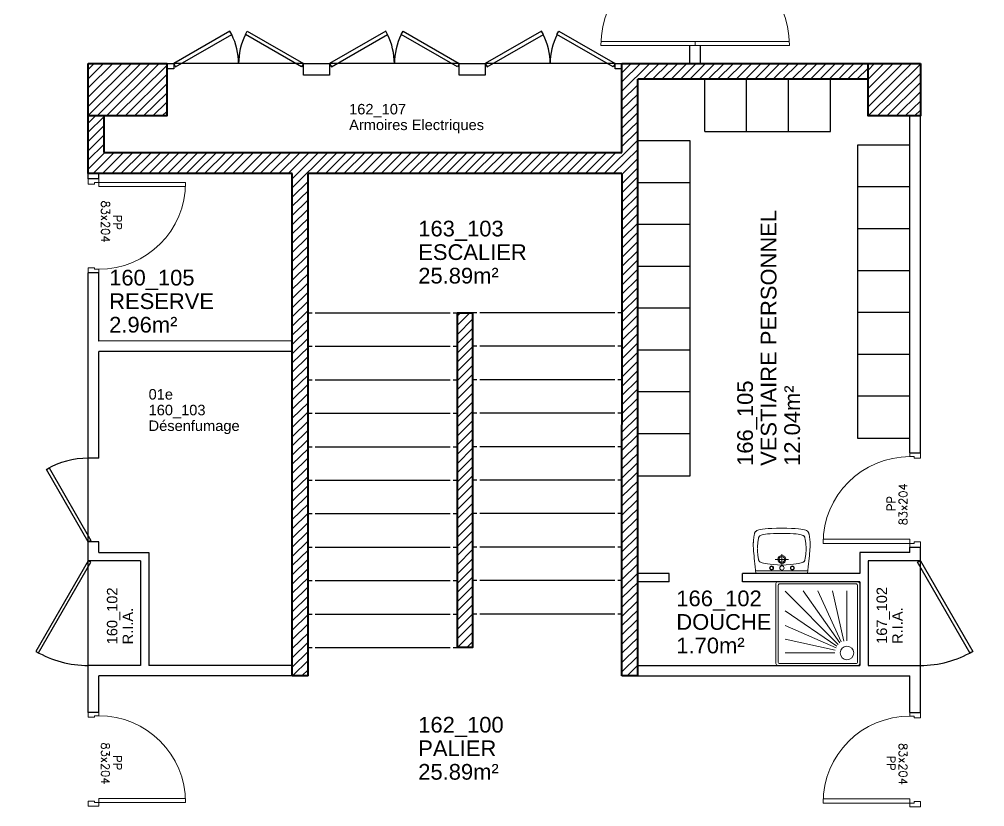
# Model space of a CAD drawing. Header units: millimetres. Extents: x -11 to 211, y -5 to 120.
# Drawn here: x 158.64 to 167.86, y 100.1 to 107.62 of the extents above; entities that cross this region are included whole.
import ezdxf
from ezdxf.enums import TextEntityAlignment as Align

# ---------------------------------------------------------------- set-up
doc = ezdxf.new("R2010")
doc.units = ezdxf.units.MM
doc.header["$LTSCALE"] = 0.1
doc.header["$MEASUREMENT"] = 0
doc.linetypes.add('CACHÉ', pattern=[0.25, 0.125, -0.125])
doc.linetypes.add('CONTINU', pattern=[0])
doc.layers.get('0').update_dxf_attribs({"linetype": 'CONTINUOUS'})
for name, color, linetype in [('A_ACCÈS', 7, 'CONTINUOUS'), ('A_AGENC', 204, 'CONTINUOUS'), ('A_EQMP', 142, 'CONTINUOUS'), ('A_Etiqu_Gaine', 8, 'CONTINUOUS'), ('A_Etiqu_Gaine_ancien', 8, 'CONTINUOUS'), ('A_Etiqu_Gaine_code', 8, 'CONTINUOUS'), ('A_Etiqu_Local', 8, 'CONTINUOUS'), ('A_HACH_STRUC', 7, 'CONTINUOUS'), ('A_MUR_CLOIS', 7, 'CONTINU'), ('A_MURS_CLOI', 7, 'CONTINUOUS')]:
    doc.layers.add(name, color=color, linetype=linetype)
for name, color, linetype, lineweight in [('A_MURS_STRU', 7, 'CONTINU', 40), ('A_PORT', 8, 'CONTINUOUS', 0), ('A_PORTE', 8, 'CONTINU', 0), ('A_SANI', 5, 'CONTINU', 0)]:
    doc.layers.add(name, color=color, linetype=linetype, lineweight=lineweight)
doc.styles.add('Attribut', font='arial.ttf')
doc.styles.add('ROMANS8', font='romans8', dxfattribs={"height": 10})

# ---------------------------------------------------------------- blocks, each defined once
blk = doc.blocks.new('A_Etiqu_Gaine')
at = {"style": 'Attribut', "flags": 1}
for tag, p in [('CODE_HOPITAL', (-0.4323, 0.8651)), ('CODE_SITE', (-0.4323, 0.7151)), ('CODE_BATIMENT', (-0.4323, 0.5651)), ('CODE_SECTEUR', (-0.4323, 0.4151)), ('CODE_ETAGE', (-0.4323, 0.2651)), ('NOM_NORMALISE', (-0.4323, -0.3349)), ('SECTEUR_ACTIVITE', (-0.4323, -0.4849)), ('SOUS_SECTEUR_ACTIVITE', (-0.4323, -0.6349)), ('SURFACE', (-0.4323, -0.7849)), ('CODE_UG', (-0.4323, -0.9349)), ('CODE_POLE', (-0.4323, -1.0849)), ('AMIANTE', (-0.4323, -1.2349))]:
    blk.add_attdef(tag, p, '', height=0.1, dxfattribs=at)
at = {"layer": 'A_Etiqu_Gaine', "style": 'Attribut'}
blk.add_attdef('NOM_USAGE', (-0.4323, -0.1849), '', height=0.1, dxfattribs=at)
at = {"layer": 'A_Etiqu_Gaine_ancien', "style": 'Attribut'}
blk.add_attdef('CODE_PIECE_ANCIEN', (-0.4323, 0.1151), '', height=0.1, dxfattribs=at)
at = {"layer": 'A_Etiqu_Gaine_code', "style": 'Attribut'}
blk.add_attdef('CODE_PIECE', (-0.4323, -0.0349), '', height=0.1, dxfattribs=at)
blk = doc.blocks.new('A_Etiqu_Local')
at = {"style": 'Attribut', "flags": 1}
for tag, p in [('CODE_HOPITAL', (-0.4463, 1.632)), ('CODE_SITE', (-0.4463, 1.407)), ('CODE_BATIMENT', (-0.4463, 1.182)), ('CODE_SECTEUR', (-0.4463, 0.957)), ('CODE_ETAGE', (-0.4463, 0.732)), ('NOM_NORMALISE', (-0.4463, -0.843)), ('SECTEUR_ACTIVITE', (-0.4463, -1.068)), ('SOUS_SECTEUR_ACTIVITE', (-0.4463, -1.293)), ('VOLUME', (-0.4463, -1.518)), ('SERVICE', (-0.4463, -1.743)), ('CODE_UG', (-0.4463, -1.968)), ('CODE_UA', (-0.4463, -2.193)), ('CODE_POLE', (-0.4463, -2.418)), ('OCCUPANT_EXTERNE', (-0.4463, -2.643)), ('DISPONIBILITE', (-0.4463, -2.868)), ('ACCES_HANDICAPES', (-0.4463, -3.093)), ('NATURE_SOL', (-0.4463, -3.318)), ('RISQUE_LABORATOIRE', (-0.4463, -3.543)), ('AMIANTE', (-0.4463, -3.768))]:
    blk.add_attdef(tag, p, '', height=0.15, dxfattribs=at)
at = {"layer": 'A_Etiqu_Local', "style": 'Attribut'}
for tag, p in [('CODE_PIECE', (-0.4463, 0.282)), ('NOM_USAGE', (-0.4463, 0.057)), ('SURFACE', (-0.4463, -0.168))]:
    blk.add_attdef(tag, p, '', height=0.15, dxfattribs=at)
blk = doc.blocks.new('P80bt10')
for p, q in [((0.035, 0.93), (0.035, 0.1)), ((0.075, 0.929), (0.075, 0.1)), ((0, 0.1), (0, 0)), ((0, 0.1), (0.035, 0.1)), ((0.035, 0.1), (0.075, 0.1)), ((0.035, 0.1), (0.035, 0.06)), ((0.865, 0.1), (0.865, 0.06)), ((0.9, 0.1), (0.865, 0.1)), ((0.9, 0.1), (0.9, 0)), ((0, 0), (0.05, 0)), ((0.035, 0.06), (0.05, 0.06)), ((0.05, 0.06), (0.05, 0)), ((0.865, 0.06), (0.85, 0.06)), ((0.85, 0.06), (0.85, 0)), ((0.9, 0), (0.85, 0))]:
    blk.add_line(p, q)
blk.add_arc((0.035, 0.1), 0.83, 0, 90)
at = {"style": 'ROMANS8'}
for tag, p in [('DEF', (0.4163, 0.239)), ('DIM', (0.4087, 0.1245))]:
    blk.add_attdef(tag, text='', height=0.08, dxfattribs=at).set_placement(p, align=Align.CENTER)

msp = doc.modelspace()

# ---------------------------------------------------------------- hatches: boundary and pattern name
at = {"layer": 'A_HACH_STRUC'}
h = msp.add_hatch(dxfattribs=at)
h.set_pattern_fill('ANSI31', color=8, scale=0.5, angle=359.76959, style=0)
h.paths.add_polyline_path([(160.0499, 113.8961), (159.5499, 113.8961), (159.5499, 114.3961), (160.0499, 114.3961)])
h.paths.add_polyline_path([(159.2999, 106.6962), (159.2999, 107.1962), (160.0499, 107.1962), (160.0499, 106.6962)])
h.paths.add_polyline_path([(167.2499, 106.6962), (166.7499, 106.6962), (166.7499, 107.1962), (167.2499, 107.1962)])
h.paths.add_polyline_path([(152.8499, 77.8962), (152.3499, 77.8962), (152.3499, 78.3962), (152.8499, 78.3962)])
h.paths.add_polyline_path([(159.5499, 77.8962), (159.3999, 77.8962), (159.3999, 78.3962), (160.0499, 78.3962), (160.0499, 77.8962)], flags=16)
h.paths.add_polyline_path([(174.4499, 107.1962), (174.4499, 106.6962), (173.9499, 106.6962), (173.9499, 107.1962)])
h.paths.add_polyline_path([(174.4499, 99.9962), (173.9499, 99.9962), (173.9499, 99.4962), (174.4499, 99.4962)])
h.paths.add_polyline_path([(159.4501, 92.3962), (159.4501, 92.6462), (160.1999, 92.6462), (160.1999, 92.3962)], flags=17)
h.paths.add_polyline_path([(159.4501, 92.3962), (159.4501, 92.6462)], flags=16)
h.paths.add_polyline_path([(159.4501, 92.9462), (159.4501, 92.6962)], flags=16)
h.paths.add_polyline_path([(159.4501, 92.9462), (159.4501, 92.6962), (160.1999, 92.6962), (160.1999, 92.9462)], flags=17)
h.paths.add_polyline_path([(160.0499, 85.5962), (160.0499, 85.0962), (159.5499, 85.0962), (159.5499, 85.5962)], flags=17)
h.paths.add_polyline_path([(152.8499, 85.5962), (152.8499, 85.0962), (152.3499, 85.0962), (152.3499, 85.5962)])
h.paths.add_polyline_path([(145.9999, 85.5962), (145.9999, 85.0962), (145.4999, 85.0962), (145.4999, 85.5962)])
h.paths.add_polyline_path([(145.9999, 78.3962), (145.9999, 77.8962), (145.4999, 77.8962), (145.4999, 78.3962)])
edge = h.paths.add_edge_path()
edge.add_line((166.3748, 85.3966), (166.3748, 85.2962))
edge.add_line((166.3748, 78.1965), (166.3748, 78.0962))
edge.add_line((167.0998, 85.2217), (167.0998, 85.4714))
edge.add_line((166.8749, 85.0963), (166.8749, 85.2217))
edge.add_line((167.0998, 85.2217), (166.8749, 85.2217))
edge.add_line((167.0998, 85.4714), (166.8749, 85.4714))
edge.add_line((166.8749, 85.5962), (166.8749, 85.4714))
edge.add_line((166.8749, 85.0962), (166.3748, 85.0962))
edge.add_line((166.3748, 85.0962), (166.3748, 85.2962))
edge.add_line((166.3748, 85.3966), (166.3748, 85.5962))
edge.add_line((166.3748, 85.5962), (166.8749, 85.5962))
edge.add_line((152.3749, 99.6216), (152.3749, 99.8713))
edge.add_line((152.3749, 99.6216), (152.5999, 99.6216))
edge.add_line((152.3749, 99.8713), (152.5999, 99.8713))
edge.add_line((152.5999, 99.9962), (152.5999, 99.8713))
edge.add_line((153.0999, 99.7965), (153.0999, 99.9962))
edge.add_line((153.0999, 99.9962), (152.5999, 99.9962))
edge.add_line((152.5999, 99.4962), (152.5999, 99.6216))
edge.add_line((152.5999, 99.4962), (153.0999, 99.4962))
edge.add_line((153.0999, 99.4962), (153.0999, 99.7965))
edge.add_line((167.0998, 78.0217), (167.0998, 78.2714))
edge.add_line((166.8749, 77.8962), (166.8749, 78.0217))
edge.add_line((167.0998, 78.0217), (166.8749, 78.0217))
edge.add_line((167.0998, 78.2714), (166.8749, 78.2714))
edge.add_line((166.8749, 78.3962), (166.8749, 78.2714))
edge.add_line((166.8749, 77.8962), (166.3748, 77.8962))
edge.add_line((166.3748, 77.8962), (166.3748, 78.0962))
edge.add_line((166.3748, 78.1965), (166.3748, 78.3962))
edge.add_line((166.3748, 78.3962), (166.8749, 78.3962))
h = msp.add_hatch(dxfattribs=at)
h.set_pattern_fill('ANSI31', color=8, scale=0.5, angle=359.76959, style=0)
h.set_pattern_definition([(44.7696, (159.299874, 101.34571), (-0.0440161, 0.04437154), [])])
h.paths.add_polyline_path([(164.5493, 107.0462), (166.7499, 107.0462), (166.7499, 107.1962), (164.3993, 107.1962), (164.3993, 106.3457), (159.4499, 106.3457), (159.4499, 106.6962), (159.2999, 106.6962), (159.2999, 106.1457), (161.2493, 106.1458), (161.2493, 101.3458), (161.3993, 101.3458), (161.3993, 106.1458), (164.3994, 106.1457), (164.3993, 101.3457), (164.5493, 101.3457)])
h = msp.add_hatch(dxfattribs=at)
h.set_pattern_fill('ANSI31', color=8, scale=0.5, angle=359.76959, style=0)
h.set_pattern_definition([(44.7696, (162.82687, 101.616136), (-0.0440161, 0.0443715), [])])
h.paths.add_polyline_path([(162.9716, 104.8158), (162.8269, 104.8158), (162.8269, 101.6161), (162.9716, 101.6161)])

# ---------------------------------------------------------------- linework, layer by layer
at = {"layer": 'A_ACCÈS', "color": 8, "linetype": 'Continuous'}
for p, q in [((161.3993, 104.8158), (161.4393, 104.8158)), ((161.4693, 104.8158), (162.7569, 104.8158)), ((162.7869, 104.8158), (162.8269, 104.8158)), ((163.0116, 104.8158), (162.9716, 104.8158)), ((164.3293, 104.8158), (163.0416, 104.8158)), ((164.3993, 104.8158), (164.3593, 104.8158)), ((161.3993, 104.4958), (161.4393, 104.4958)), ((161.4693, 104.4958), (162.7569, 104.4958)), ((162.7869, 104.4958), (162.8269, 104.4958)), ((163.0116, 104.4958), (162.9716, 104.4958)), ((164.3293, 104.4958), (163.0416, 104.4958)), ((164.3993, 104.4958), (164.3593, 104.4958)), ((161.3993, 104.1758), (161.4393, 104.1758)), ((161.4693, 104.1758), (162.7569, 104.1758)), ((162.7869, 104.1758), (162.8269, 104.1758)), ((163.0116, 104.1758), (162.9716, 104.1758)), ((164.3293, 104.1758), (163.0416, 104.1758)), ((164.3993, 104.1758), (164.3593, 104.1758)), ((161.3993, 103.8559), (161.4393, 103.8559)), ((161.4693, 103.8559), (162.7569, 103.8559)), ((162.7869, 103.8559), (162.8269, 103.8559)), ((163.0116, 103.8559), (162.9716, 103.8559)), ((164.3293, 103.8559), (163.0416, 103.8559)), ((164.3993, 103.8559), (164.3593, 103.8559)), ((161.4013, 103.5359), (161.4393, 103.5359)), ((161.4693, 103.5359), (162.7569, 103.5359)), ((162.7869, 103.5359), (162.8269, 103.5359)), ((163.0116, 103.5359), (162.9716, 103.5359)), ((164.3293, 103.5359), (163.0416, 103.5359)), ((164.3993, 103.5359), (164.3593, 103.5359)), ((161.3993, 103.2159), (161.4393, 103.2159)), ((161.4693, 103.2159), (162.7569, 103.2159)), ((162.7869, 103.2159), (162.8269, 103.2159)), ((163.0116, 103.2159), (162.9716, 103.2159)), ((164.3293, 103.2159), (163.0416, 103.2159)), ((164.3993, 103.2159), (164.3593, 103.2159)), ((161.3993, 102.896), (161.4393, 102.896)), ((161.4693, 102.896), (162.7569, 102.896)), ((162.7869, 102.896), (162.8269, 102.896)), ((163.0116, 102.896), (162.9716, 102.896)), ((164.3293, 102.896), (163.0416, 102.896)), ((164.3993, 102.896), (164.3593, 102.896)), ((161.3993, 102.576), (161.4393, 102.576)), ((161.4693, 102.576), (162.7569, 102.576)), ((162.7869, 102.576), (162.8269, 102.576)), ((163.0116, 102.576), (162.9716, 102.576)), ((164.3293, 102.576), (163.0416, 102.576)), ((164.3993, 102.576), (164.3593, 102.576)), ((161.3993, 102.2561), (161.4393, 102.2561)), ((161.4693, 102.2561), (162.7569, 102.2561)), ((162.7869, 102.2561), (162.8269, 102.2561)), ((163.0116, 102.2561), (162.9716, 102.2561)), ((164.3293, 102.2561), (163.0416, 102.2561)), ((164.3993, 102.2561), (164.3593, 102.2561)), ((161.3993, 101.9361), (161.4393, 101.9361)), ((161.4693, 101.9361), (162.7569, 101.9361)), ((162.7869, 101.9361), (162.8269, 101.9361)), ((163.0116, 101.9361), (162.9716, 101.9361)), ((164.3293, 101.9361), (163.0416, 101.9361)), ((164.3993, 101.9361), (164.3593, 101.9361)), ((161.3993, 101.6161), (161.4393, 101.6161)), ((161.4693, 101.6161), (162.7569, 101.6161)), ((162.7869, 101.6161), (162.8269, 101.6161))]:
    msp.add_line(p, q, dxfattribs=at)
at = {"layer": 'A_AGENC', "color": 8, "linetype": 'Continuous'}
for p, q in [((161.3563, 107.1962), (160.1159, 107.1962)), ((162.8448, 107.1962), (161.6044, 107.1962)), ((164.3332, 107.1962), (163.0928, 107.1962)), ((159.2999, 102.626), (159.2999, 103.426)), ((159.2999, 101.446), (159.2999, 102.446)), ((167.2499, 101.446), (167.2499, 102.446))]:
    msp.add_line(p, q, dxfattribs=at)
for points in [[(160.1159, 107.1962), (160.1345, 107.1639), (160.6716, 107.474), (160.653, 107.5063)], [(161.3563, 107.1962), (161.3377, 107.1639), (160.8006, 107.474), (160.8192, 107.5063)], [(161.6044, 107.1962), (161.623, 107.1639), (162.1601, 107.474), (162.1415, 107.5063)], [(162.8448, 107.1962), (162.8262, 107.1639), (162.289, 107.474), (162.3077, 107.5063)], [(163.0928, 107.1962), (163.1114, 107.1639), (163.6486, 107.474), (163.6299, 107.5063)], [(164.3332, 107.1962), (164.3146, 107.1639), (163.7775, 107.474), (163.7961, 107.5063)], [(160.0499, 107.1462), (160.0499, 107.1962), (160.1159, 107.1962), (160.1159, 107.1462)], [(164.3332, 107.1462), (164.3332, 107.1962), (164.3993, 107.1962), (164.3993, 107.1462)], [(159.2999, 102.626), (158.8999, 103.3188), (158.9259, 103.3339), (159.3259, 102.641)], [(159.2999, 102.626), (158.8999, 103.3188), (158.9259, 103.3339), (159.3259, 102.641)], [(159.2999, 102.446), (158.7999, 101.58), (158.8259, 101.565), (159.3259, 102.431)], [(167.2499, 102.446), (167.7499, 101.58), (167.7239, 101.565), (167.2239, 102.431)]]:
    msp.add_lwpolyline(points, close=True, dxfattribs=at)
for centre, radius, start, end in [((160.1159, 107.1962), 0.6202, 0, 26.56631), ((161.3563, 107.1962), 0.6202, 153.43368, 179.99999), ((161.6044, 107.1962), 0.6202, 0, 26.56631), ((162.8448, 107.1962), 0.6202, 153.43368, 179.99999), ((163.0928, 107.1962), 0.6202, 0, 26.56631), ((164.3332, 107.1962), 0.6202, 153.43368, 179.99999), ((159.2999, 102.626), 0.8, 90, 120), ((159.2999, 102.626), 0.8, 90, 120), ((159.2999, 102.446), 1, 240.00001, 270), ((167.2499, 102.446), 1, 270, 300)]:
    msp.add_arc(centre, radius, start, end, dxfattribs=at)
at = {"layer": 'A_EQMP', "color": 8}
for p, q in [((165.1903, 106.5462), (165.1903, 107.0462)), ((166.3903, 107.0462), (165.1903, 107.0462)), ((165.5903, 106.5462), (165.5903, 107.0462)), ((165.9903, 106.5462), (165.9903, 107.0462)), ((166.3903, 106.5462), (166.3903, 107.0462)), ((165.1903, 106.5462), (166.3903, 106.5462)), ((164.5493, 106.4586), (164.5493, 103.2586)), ((165.0493, 106.4586), (164.5493, 106.4586)), ((165.0493, 103.2586), (165.0493, 106.4586)), ((166.6499, 106.4178), (166.6499, 103.6178)), ((167.1499, 106.4178), (166.6499, 106.4178)), ((167.1499, 103.6178), (167.1499, 106.4178)), ((165.0493, 106.0586), (164.5493, 106.0586)), ((167.1499, 106.0178), (166.6499, 106.0178)), ((165.0493, 105.6586), (164.5493, 105.6586)), ((167.1499, 105.6178), (166.6499, 105.6178)), ((165.0493, 105.2586), (164.5493, 105.2586)), ((167.1499, 105.2178), (166.6499, 105.2178)), ((165.0493, 104.8586), (164.5493, 104.8586)), ((167.1499, 104.8178), (166.6499, 104.8178)), ((165.0493, 104.4586), (164.5493, 104.4586)), ((167.1499, 104.4178), (166.6499, 104.4178)), ((165.0493, 104.0586), (164.5493, 104.0586)), ((167.1499, 104.0178), (166.6499, 104.0178)), ((165.0493, 103.6586), (164.5493, 103.6586)), ((166.6499, 103.6178), (167.1499, 103.6178)), ((164.5493, 103.2586), (165.0493, 103.2586))]:
    msp.add_line(p, q, dxfattribs=at)
at = {"layer": 'A_MUR_CLOIS', "color": 8, "linetype": 'Continuous'}
for p, q in [((167.1499, 103.476), (167.1499, 106.6962)), ((167.2499, 103.476), (167.2499, 106.6962)), ((159.2999, 106.0957), (159.2999, 106.1457)), ((159.3999, 106.0957), (159.2999, 106.0957)), ((159.3999, 106.0957), (159.3999, 106.1457)), ((159.3999, 105.1957), (159.2999, 105.1957)), ((159.2999, 103.426), (159.2999, 105.1957)), ((159.3999, 104.5457), (159.3999, 105.1957)), ((161.2493, 104.5458), (159.3999, 104.5457)), ((161.2493, 104.4458), (159.3999, 104.4457)), ((159.3999, 103.426), (159.3999, 104.4457)), ((159.3999, 103.426), (159.2999, 103.426)), ((167.1499, 103.476), (167.2499, 103.476)), ((159.3999, 102.626), (159.2999, 102.626)), ((159.2999, 102.446), (159.2999, 102.626)), ((159.3999, 102.526), (159.3999, 102.626)), ((167.1499, 102.576), (167.2499, 102.576)), ((167.1499, 102.526), (167.1499, 102.576)), ((167.2499, 102.446), (167.2499, 102.576)), ((159.3999, 102.526), (159.8796, 102.526)), ((159.8796, 102.526), (159.8796, 101.4458)), ((167.1499, 102.526), (166.6702, 102.526)), ((166.6702, 102.526), (166.6702, 102.3253)), ((159.7996, 102.446), (159.2999, 102.446)), ((159.7996, 102.446), (159.7996, 101.4458)), ((166.7502, 102.446), (166.7502, 101.4458)), ((167.2499, 102.446), (166.7502, 102.446)), ((164.8493, 102.3253), (164.5493, 102.3253)), ((164.8493, 102.2453), (164.8493, 102.3253)), ((166.6702, 102.3253), (165.5493, 102.3253)), ((165.5493, 102.2453), (165.5493, 102.3253)), ((164.8493, 102.2453), (164.5493, 102.2453)), ((166.6702, 102.2453), (165.5493, 102.2453)), ((166.6702, 102.2453), (166.6702, 101.4458)), ((159.7996, 101.4458), (159.2999, 101.4457)), ((159.2999, 100.9962), (159.2999, 101.4457)), ((161.2493, 101.4458), (159.8796, 101.4458)), ((164.5493, 101.4458), (166.6702, 101.4458)), ((166.7502, 101.4457), (167.2499, 101.4457)), ((167.2499, 100.9962), (167.2499, 101.4457)), ((161.2493, 101.3458), (159.3999, 101.3457)), ((159.3999, 100.9962), (159.3999, 101.3457)), ((164.5493, 101.3458), (167.1499, 101.3457)), ((167.1499, 100.9962), (167.1499, 101.3457)), ((159.3999, 100.9962), (159.2999, 100.9962)), ((167.1499, 100.9962), (167.2499, 100.9962))]:
    msp.add_line(p, q, dxfattribs=at)
for points in [[(161.3563, 107.0852), (161.3563, 107.1962), (161.6044, 107.1962), (161.6044, 107.0852)], [(162.8448, 107.0852), (162.8448, 107.1962), (163.0928, 107.1962), (163.0928, 107.0852)]]:
    msp.add_lwpolyline(points, close=True, dxfattribs=at)
at = {"layer": 'A_MURS_CLOI', "color": 8}
for p, q in [((165.0486, 107.1962), (165.0486, 107.3701)), ((165.1486, 107.1962), (165.1486, 107.3701))]:
    msp.add_line(p, q, dxfattribs=at)
at = {"layer": 'A_MURS_STRU', "color": 8, "linetype": 'Continuous'}
for p, q in [((164.5493, 101.3457), (164.5493, 107.0462)), ((159.4499, 106.6962), (159.4499, 106.3457)), ((161.2493, 106.1458), (159.2999, 106.1457)), ((161.2493, 101.3458), (161.2493, 106.1458)), ((164.3993, 106.1457), (161.3993, 106.1458)), ((161.3993, 101.3458), (161.3993, 106.1458)), ((164.3993, 101.3457), (164.3994, 106.1457)), ((161.3993, 101.3458), (161.2493, 101.3458)), ((164.5493, 101.3457), (164.3993, 101.3457))]:
    msp.add_line(p, q, dxfattribs=at)
for points in [[(159.2999, 106.1457), (159.2999, 107.1962)], [(159.2999, 107.1962), (160.0499, 107.1962), (160.0499, 106.6962), (159.2999, 106.6962)], [(164.3993, 107.1962), (167.2499, 107.1962)], [(164.3993, 106.3457), (164.3993, 107.1962)], [(167.2499, 107.1962), (167.2499, 106.6962), (166.7499, 106.6962), (166.7499, 107.1962)], [(166.7499, 107.0462), (164.5493, 107.0462)], [(159.4499, 106.3457), (164.3993, 106.3457)]]:
    msp.add_lwpolyline(points, dxfattribs=at)
msp.add_lwpolyline([(162.8269, 101.6161), (162.8269, 104.8158), (162.9716, 104.8158), (162.9716, 101.6161)], close=True, dxfattribs=at)
at = {"layer": 'A_PORT', "color": 8}
for p, q in [((164.1986, 107.4087), (165.0986, 107.4087)), ((165.0986, 107.3701), (164.1986, 107.3701)), ((165.9986, 107.4087), (165.0986, 107.4087)), ((165.0986, 107.4087), (165.0986, 107.3701)), ((165.0986, 107.4087), (165.0986, 107.3701)), ((165.0986, 107.3701), (165.9986, 107.3701))]:
    msp.add_line(p, q, dxfattribs=at)
for start, end in [(90.00001, 180), (360, 89.99999)]:
    msp.add_arc((165.0986, 107.3701), 0.9, start, end, dxfattribs=at)
at = {"layer": 'A_PORTE', "color": 8, "linetype": 'Continuous'}
for p, q in [((167.2239, 102.431), (167.2499, 102.446)), ((167.7239, 101.565), (167.2239, 102.431)), ((167.2499, 102.446), (167.7499, 101.58)), ((167.7499, 101.58), (167.7239, 101.565))]:
    msp.add_line(p, q, dxfattribs=at)
at = {"layer": 'A_PORTE', "color": 8, "linetype": 'CACHÉ'}
msp.add_line((167.2499, 101.446), (167.2499, 102.446), dxfattribs=at)
at = {"layer": 'A_PORTE', "color": 8, "linetype": 'Continuous'}
msp.add_arc((167.2499, 102.446), 1, 270, 300, dxfattribs=at)
at = {"layer": 'A_SANI', "color": 8, "linetype": 'Continuous'}
for p, q in [((165.7042, 102.6623), (165.7026, 102.655)), ((165.705, 102.6655), (165.7042, 102.6623)), ((165.7058, 102.6685), (165.705, 102.6655)), ((165.7067, 102.6712), (165.7058, 102.6685)), ((165.7077, 102.6737), (165.7067, 102.6712)), ((165.7089, 102.6759), (165.7077, 102.6737)), ((165.7101, 102.678), (165.7089, 102.6759)), ((165.7116, 102.68), (165.7101, 102.678)), ((165.7133, 102.6819), (165.7116, 102.68)), ((165.7152, 102.6837), (165.7133, 102.6819)), ((165.7174, 102.6854), (165.7152, 102.6837)), ((165.7228, 102.6887), (165.7174, 102.6854)), ((165.7301, 102.6918), (165.7228, 102.6887)), ((165.7398, 102.6947), (165.7301, 102.6918)), ((165.7525, 102.6974), (165.7398, 102.6947)), ((165.769, 102.6998), (165.7525, 102.6974)), ((165.7897, 102.7019), (165.769, 102.6998)), ((165.8153, 102.7036), (165.7897, 102.7019)), ((165.8464, 102.7049), (165.8153, 102.7036)), ((165.8837, 102.7057), (165.8464, 102.7049)), ((165.9276, 102.7061), (165.8837, 102.7057)), ((165.9243, 102.7061), (165.9682, 102.7057)), ((165.9682, 102.7057), (166.0055, 102.7049)), ((166.0055, 102.7049), (166.0366, 102.7036)), ((166.0366, 102.7036), (166.0622, 102.7019)), ((166.0622, 102.7019), (166.0829, 102.6998)), ((166.0829, 102.6998), (166.0993, 102.6974)), ((166.0993, 102.6974), (166.1121, 102.6947)), ((166.1121, 102.6947), (166.1218, 102.6918)), ((166.1218, 102.6918), (166.1291, 102.6887)), ((166.1291, 102.6887), (166.1345, 102.6854)), ((166.1345, 102.6854), (166.1367, 102.6837)), ((166.1367, 102.6837), (166.1386, 102.6819)), ((166.1386, 102.6819), (166.1403, 102.68)), ((166.1403, 102.68), (166.1417, 102.678)), ((166.1417, 102.678), (166.143, 102.6759)), ((166.143, 102.6759), (166.1441, 102.6737)), ((166.1441, 102.6737), (166.1451, 102.6712)), ((166.1451, 102.6712), (166.146, 102.6685)), ((166.146, 102.6685), (166.1469, 102.6655)), ((166.1469, 102.6655), (166.1477, 102.6623)), ((166.1477, 102.6623), (166.1493, 102.655)), ((165.6933, 102.5728), (165.6929, 102.562)), ((165.6939, 102.5838), (165.6933, 102.5728)), ((165.6947, 102.595), (165.6939, 102.5838)), ((165.6957, 102.6061), (165.6947, 102.595)), ((165.6969, 102.617), (165.6957, 102.6061)), ((165.6982, 102.6275), (165.6969, 102.617)), ((165.6996, 102.6374), (165.6982, 102.6275)), ((165.7011, 102.6466), (165.6996, 102.6374)), ((165.7026, 102.655), (165.7011, 102.6466)), ((166.1493, 102.655), (166.1508, 102.6466)), ((166.1508, 102.6466), (166.1523, 102.6374)), ((166.1523, 102.6374), (166.1537, 102.6273)), ((166.1537, 102.6273), (166.155, 102.6167)), ((166.155, 102.6167), (166.1562, 102.6056)), ((166.1562, 102.6056), (166.1572, 102.5942)), ((166.1572, 102.5942), (166.158, 102.5827)), ((166.158, 102.5827), (166.1586, 102.5712)), ((166.1586, 102.5712), (166.159, 102.5598)), ((165.6933, 102.5469), (165.6929, 102.5577)), ((165.6939, 102.5359), (165.6933, 102.5469)), ((165.6947, 102.5247), (165.6939, 102.5359)), ((165.6957, 102.5136), (165.6947, 102.5247)), ((165.6969, 102.5028), (165.6957, 102.5136)), ((165.6982, 102.4923), (165.6969, 102.5028)), ((165.6996, 102.4823), (165.6982, 102.4923)), ((165.7011, 102.4731), (165.6996, 102.4823)), ((165.9274, 102.5099), (165.9274, 102.4078)), ((166.1508, 102.4731), (166.1523, 102.4824)), ((166.1523, 102.4824), (166.1537, 102.4924)), ((166.1537, 102.4924), (166.155, 102.503)), ((166.155, 102.503), (166.1562, 102.5141)), ((166.1562, 102.5141), (166.1572, 102.5255)), ((166.1572, 102.5255), (166.158, 102.537)), ((166.158, 102.537), (166.1586, 102.5485)), ((166.1586, 102.5485), (166.159, 102.5599)), ((165.7026, 102.4647), (165.7011, 102.4731)), ((165.7042, 102.4574), (165.7026, 102.4647)), ((165.705, 102.4542), (165.7042, 102.4574)), ((165.7058, 102.4513), (165.705, 102.4542)), ((165.7067, 102.4486), (165.7058, 102.4513)), ((165.7077, 102.4461), (165.7067, 102.4486)), ((165.7089, 102.4438), (165.7077, 102.4461)), ((165.7101, 102.4417), (165.7089, 102.4438)), ((165.7116, 102.4397), (165.7101, 102.4417)), ((165.7133, 102.4379), (165.7116, 102.4397)), ((165.7152, 102.4361), (165.7133, 102.4379)), ((165.7174, 102.4344), (165.7152, 102.4361)), ((165.7228, 102.4311), (165.7174, 102.4344)), ((165.7301, 102.4279), (165.7228, 102.4311)), ((165.7398, 102.4247), (165.7301, 102.4279)), ((165.7525, 102.4217), (165.7398, 102.4247)), ((165.769, 102.4188), (165.7525, 102.4217)), ((165.7897, 102.4158), (165.769, 102.4188)), ((165.8153, 102.4129), (165.7897, 102.4158)), ((165.8464, 102.41), (165.8153, 102.4129)), ((165.8837, 102.4071), (165.8464, 102.41)), ((165.9906, 102.4588), (165.8642, 102.4588)), ((165.9276, 102.4041), (165.8837, 102.4071)), ((165.9243, 102.4041), (165.9682, 102.4071)), ((165.9682, 102.4071), (166.0055, 102.41)), ((166.0055, 102.41), (166.0366, 102.4129)), ((166.0366, 102.4129), (166.0622, 102.4158)), ((166.0622, 102.4158), (166.0829, 102.4188)), ((166.0829, 102.4188), (166.0993, 102.4217)), ((166.0993, 102.4217), (166.1121, 102.4247)), ((166.1121, 102.4247), (166.1218, 102.4279)), ((166.1218, 102.4279), (166.1291, 102.4311)), ((166.1291, 102.4311), (166.1345, 102.4344)), ((166.1345, 102.4344), (166.1367, 102.4361)), ((166.1367, 102.4361), (166.1386, 102.4379)), ((166.1386, 102.4379), (166.1403, 102.4397)), ((166.1403, 102.4397), (166.1417, 102.4417)), ((166.1417, 102.4417), (166.143, 102.4438)), ((166.143, 102.4438), (166.1441, 102.4461)), ((166.1441, 102.4461), (166.1451, 102.4486)), ((166.1451, 102.4486), (166.146, 102.4513)), ((166.146, 102.4513), (166.1469, 102.4542)), ((166.1469, 102.4542), (166.1477, 102.4574)), ((166.1477, 102.4574), (166.1493, 102.4647)), ((166.1493, 102.4647), (166.1508, 102.4731)), ((165.6778, 102.3502), (166.1731, 102.3502)), ((165.6778, 102.3253), (166.1731, 102.3253)), ((166.4654, 101.6456), (165.9584, 102.1551)), ((166.48, 101.6603), (166.129, 102.16)), ((166.4947, 101.67), (166.2704, 102.16)), ((166.519, 101.6773), (166.4118, 102.16)), ((166.5483, 101.6798), (166.5483, 102.16)), ((166.4508, 101.631), (165.9584, 101.9674)), ((166.4459, 101.6139), (165.9584, 101.826)), ((166.4362, 101.592), (165.9584, 101.6968)), ((166.4313, 101.5652), (165.9584, 101.5652))]:
    msp.add_line(p, q, dxfattribs=at)
for points in [[(165.9274, 102.757), (165.876, 102.7562), (165.8324, 102.7549), (165.796, 102.7532), (165.766, 102.751), (165.7417, 102.7483), (165.7224, 102.7452), (165.7073, 102.7417), (165.6958, 102.7379), (165.6871, 102.7337), (165.6805, 102.7292), (165.6805, 102.7292), (165.6777, 102.7268), (165.6753, 102.7243), (165.6731, 102.7216), (165.6713, 102.7188), (165.6696, 102.7157), (165.6681, 102.7123), (165.6667, 102.7087), (165.6655, 102.7046), (165.6644, 102.7002), (165.6633, 102.6953), (165.6633, 102.6953), (165.6623, 102.69), (165.6613, 102.6843), (165.6603, 102.6783), (165.6594, 102.672), (165.6586, 102.6655), (165.6577, 102.659), (165.657, 102.6524), (165.6563, 102.6459), (165.6557, 102.6395), (165.6551, 102.6333), (165.6551, 102.6333), (165.6547, 102.6274), (165.6543, 102.6217), (165.654, 102.6161), (165.6538, 102.6105), (165.6537, 102.6048), (165.6536, 102.599), (165.6537, 102.593), (165.6539, 102.5866), (165.6541, 102.5798), (165.6545, 102.5725), (165.6545, 102.5725), (165.6556, 102.5561), (165.657, 102.5375), (165.6588, 102.5169), (165.6609, 102.4942), (165.6633, 102.4698), (165.6659, 102.4437), (165.6687, 102.416), (165.6716, 102.387), (165.6747, 102.3567), (165.6778, 102.3253)], [(165.9234, 102.757), (165.9749, 102.7562), (166.0184, 102.7549), (166.0548, 102.7532), (166.0848, 102.751), (166.1091, 102.7483), (166.1284, 102.7452), (166.1435, 102.7417), (166.155, 102.7379), (166.1637, 102.7337), (166.1704, 102.7292), (166.1704, 102.7292), (166.1731, 102.7268), (166.1755, 102.7243), (166.1777, 102.7216), (166.1796, 102.7188), (166.1813, 102.7157), (166.1827, 102.7123), (166.1841, 102.7087), (166.1853, 102.7046), (166.1864, 102.7002), (166.1875, 102.6953), (166.1875, 102.6953), (166.1885, 102.69), (166.1895, 102.6843), (166.1905, 102.6783), (166.1914, 102.672), (166.1923, 102.6655), (166.1931, 102.659), (166.1938, 102.6524), (166.1945, 102.6459), (166.1951, 102.6395), (166.1957, 102.6333), (166.1957, 102.6333), (166.1962, 102.6274), (166.1965, 102.6217), (166.1968, 102.6161), (166.197, 102.6105), (166.1972, 102.6048), (166.1972, 102.599), (166.1971, 102.593), (166.1969, 102.5866), (166.1967, 102.5798), (166.1963, 102.5725), (166.1963, 102.5725), (166.1952, 102.5561), (166.1938, 102.5375), (166.192, 102.5169), (166.1899, 102.4942), (166.1875, 102.4698), (166.1849, 102.4437), (166.1821, 102.416), (166.1792, 102.387), (166.1762, 102.3567), (166.1731, 102.3253)], [(166.6502, 102.2453), (165.8877, 102.2453)]]:
    msp.add_lwpolyline(points, dxfattribs=at)
for points in [[(165.8907, 102.2452, 0.436589), (165.8707, 102.2273)], [(165.8707, 102.2273), (165.8707, 101.4658, 0.414214), (165.8907, 101.4458), (166.6502, 101.4457, 0.414214), (166.6702, 101.4658), (166.6702, 102.2253)]]:
    msp.add_lwpolyline(points, format="xyb", dxfattribs=at)
msp.add_lwpolyline([(166.6307, 102.2258), (165.9102, 102.2258, 0.414214), (165.8902, 102.2058), (165.8902, 101.4828, 0.414214), (165.9102, 101.4628), (166.6307, 101.4628, 0.414214), (166.6507, 101.4828), (166.6507, 102.2058, 0.414214)], format="xyb", close=True, dxfattribs=at)
for centre, radius in [((165.9274, 102.4588), 0.0387), ((165.9274, 102.4588), 0.0274), ((165.8279, 102.3773), 0.0189), ((165.8279, 102.3773), 0.0144), ((165.9274, 102.3773), 0.0204), ((166.0269, 102.3773), 0.0189), ((166.0269, 102.3773), 0.0144), ((166.5483, 101.5652), 0.0647)]:
    msp.add_circle(centre, radius, dxfattribs=at)
msp.add_arc((166.6502, 102.2253), 0.02, 359.92179, 89.9218, dxfattribs=at)

# ---------------------------------------------------------------- block references
at = {"layer": 'A_Etiqu_Gaine', "color": 8}
for p, values in [((162.2246, 106.7459), {'CODE_PIECE': '162_107', 'NOM_USAGE': 'Armoires Electriques'}), ((160.3086, 103.8711), {'CODE_PIECE': '160_103', 'CODE_PIECE_ANCIEN': '01e', 'NOM_USAGE': 'Désenfumage'})]:
    msp.add_blockref('A_Etiqu_Gaine', p, dxfattribs=at).add_auto_attribs(values)
at = {"layer": 'A_Etiqu_Gaine', "color": 8, "rotation": 90}
for p, values in [((159.543, 102.0794), {'CODE_PIECE': '160_102', 'NOM_USAGE': 'R.I.A.'}), ((166.8966, 102.0839), {'CODE_PIECE': '167_102', 'NOM_USAGE': 'R.I.A.'})]:
    msp.add_blockref('A_Etiqu_Gaine', p, dxfattribs=at).add_auto_attribs(values)
at = {"layer": 'A_Etiqu_Local', "color": 8}
ref = msp.add_blockref('A_Etiqu_Local', (165.9321, 103.799), dxfattribs=dict(at, rotation=90))
ref.add_attrib('CODE_PIECE', '166_105', (165.6501, 103.3527), dxfattribs={"height": 0.15, "rotation": 90, "style": 'Attribut'})
ref.add_attrib('NOM_USAGE', 'VESTIAIRE PERSONNEL', (165.8751, 103.3527), dxfattribs={"height": 0.15, "rotation": 90, "style": 'Attribut'})
ref.add_attrib('SURFACE', '12.04m²', (166.1001, 103.3527), dxfattribs={"height": 0.15, "rotation": 90, "style": 'Attribut'})
ref = msp.add_blockref('A_Etiqu_Local', (162.8993, 105.2632), dxfattribs=at)
ref.add_attrib('CODE_PIECE', '163_103', (162.4529, 105.5451), dxfattribs={"height": 0.15, "style": 'Attribut'})
ref.add_attrib('NOM_USAGE', 'ESCALIER', (162.4529, 105.3201), dxfattribs={"height": 0.15, "style": 'Attribut'})
ref.add_attrib('SURFACE', '25.89m²', (162.4529, 105.0951), dxfattribs={"height": 0.15, "style": 'Attribut'})
ref = msp.add_blockref('A_Etiqu_Local', (159.9459, 104.7943), dxfattribs=at)
ref.add_attrib('CODE_PIECE', '160_105', (159.4996, 105.0763), dxfattribs={"height": 0.15, "style": 'Attribut'})
ref.add_attrib('NOM_USAGE', 'RESERVE', (159.4996, 104.8513), dxfattribs={"height": 0.15, "style": 'Attribut'})
ref.add_attrib('SURFACE', '2.96m²', (159.4996, 104.6263), dxfattribs={"height": 0.15, "style": 'Attribut'})
ref = msp.add_blockref('A_Etiqu_Local', (165.3649, 101.7296), dxfattribs=at)
ref.add_attrib('CODE_PIECE', '166_102', (164.9186, 102.0115), dxfattribs={"height": 0.15, "style": 'Attribut'})
ref.add_attrib('NOM_USAGE', 'DOUCHE', (164.9186, 101.7865), dxfattribs={"height": 0.15, "style": 'Attribut'})
ref.add_attrib('SURFACE', '1.70m²', (164.9186, 101.5615), dxfattribs={"height": 0.15, "style": 'Attribut'})
ref = msp.add_blockref('A_Etiqu_Local', (162.8993, 100.5224), dxfattribs=at)
ref.add_attrib('CODE_PIECE', '162_100', (162.4529, 100.8043), dxfattribs={"height": 0.15, "style": 'Attribut'})
ref.add_attrib('NOM_USAGE', 'PALIER', (162.4529, 100.5793), dxfattribs={"height": 0.15, "style": 'Attribut'})
ref.add_attrib('SURFACE', '25.89m²', (162.4529, 100.3543), dxfattribs={"height": 0.15, "style": 'Attribut'})
at = {"layer": 'A_PORTE', "color": 8, "rotation": 270}
msp.add_blockref('P80bt10', (159.2999, 106.0957), dxfattribs=at).add_auto_attribs({'DEF': 'PP', 'DIM': '83x204'})
at = {"layer": 'A_PORTE', "color": 8, "linetype": 'Continuous', "rotation": 90}
msp.add_blockref('P80bt10', (167.2499, 102.576), dxfattribs=at).add_auto_attribs({'DEF': 'PP', 'DIM': '83x204'})
at = {"layer": 'A_PORTE', "color": 8}
ref = msp.add_blockref('P80bt10', (159.2999, 100.1002), dxfattribs=dict(at, xscale=-1, rotation=270))
ref.add_attrib('DEF', 'PP', dxfattribs={"layer": '0', "height": 0.08, "rotation": 270, "style": 'ROMANS8'}).set_placement((159.5389, 100.5165), align=Align.CENTER)
ref.add_attrib('DIM', '83x204', dxfattribs={"layer": '0', "height": 0.08, "rotation": 270, "style": 'ROMANS8'}).set_placement((159.4243, 100.5089), align=Align.CENTER)
ref = msp.add_blockref('P80bt10', (167.2499, 100.0962), dxfattribs=dict(at, rotation=90.00000000000001))
ref.add_attrib('DEF', 'PP', dxfattribs={"layer": '0', "height": 0.08, "rotation": 270, "style": 'ROMANS8'}).set_placement((166.9308, 100.5125), align=Align.CENTER)
ref.add_attrib('DIM', '83x204', dxfattribs={"layer": '0', "height": 0.08, "rotation": 270, "style": 'ROMANS8'}).set_placement((167.0454, 100.5048), align=Align.CENTER)

doc.saveas('drawing.dxf')
